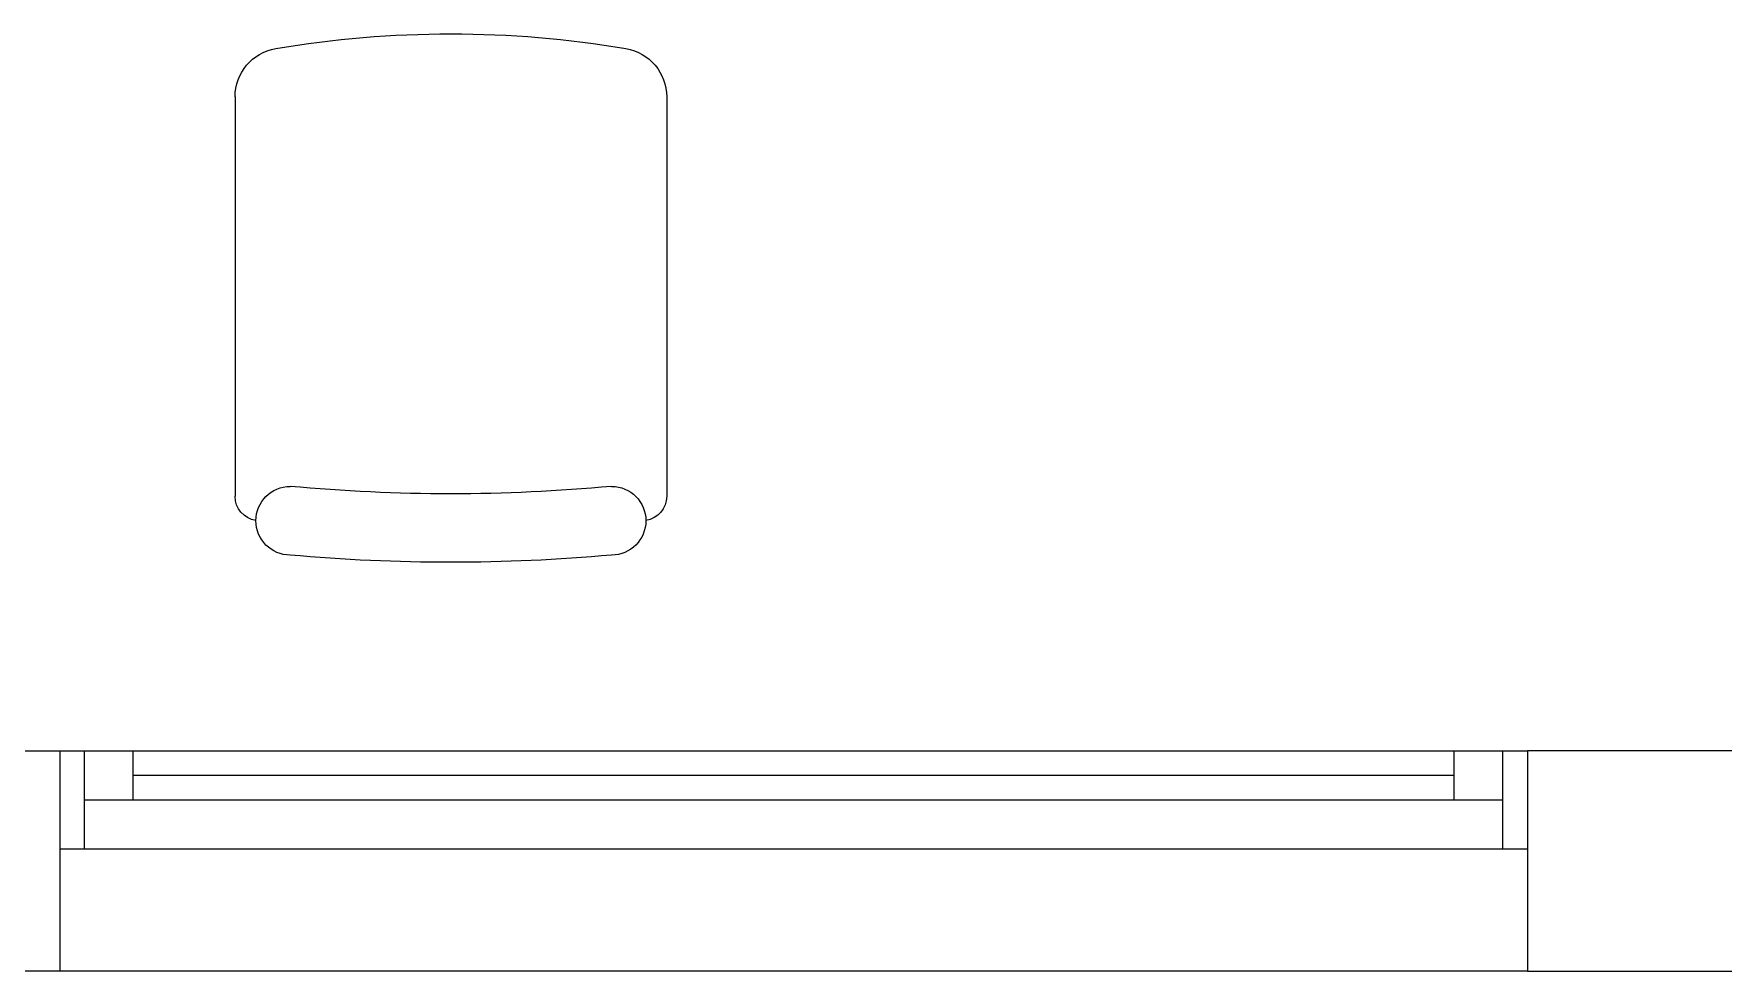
# Model space of a CAD drawing. Header units: metres. Extents: x -18745 to 220762, y -1579758 to -1356048.
# Drawn here: x 145002 to 146729, y -1471183 to -1470225 of the extents above; entities that cross this region are included whole.
import ezdxf

# ---------------------------------------------------------------- set-up
doc = ezdxf.new("R2010")
doc.units = ezdxf.units.M
doc.layers.get('0').update_dxf_attribs({"lineweight": 0})
for name, color, linetype, lineweight in [('A-100 - Copy$0$Aluminum', 8, 'Continuous', 0), ('A-100 - Copy$0$Medical Equipment and Furniture', 8, 'Continuous', 0), ('A-100 - Copy$0$Proj', 8, 'Continuous', 0), ('A-100 - Copy$0$Walls', 8, 'Continuous', 0)]:
    doc.layers.add(name, color=color, linetype=linetype, lineweight=lineweight)

# ---------------------------------------------------------------- blocks, each defined once
blk = doc.blocks.new('A-100 - Copy$0$GF21021-P')
for p, q in [((-0.2207, 0.4756), (-0.2207, 0.0675)), ((0.2205, 0.4756), (0.2205, 0.0675))]:
    blk.add_line(p, q)
for centre, radius, start, end in [((-0.0001, -0.5295), 1.0695, 80.3671, 99.6329), ((-0.1707, 0.4756), 0.05, 99.6329, 180), ((0.1705, 0.4756), 0.05, 0, 80.3671), ((-0.1643, 0.0425), 0.0351, 90, 270), ((0, 1.8467), 1.7767, 264.6946, 275.3053), ((0.1641, 0.0425), 0.0351, 270, 90), ((-0.1957, 0.0675), 0.025, 180, 261.4721), ((0.1955, 0.0675), 0.025, 278.5279, 0), ((0, 1.8314), 1.8314, 264.8532, 275.147)]:
    blk.add_arc(centre, radius, start, end)
blk = doc.blocks.new('A-100 - Copy')
at = {"layer": 'A-100 - Copy$0$Aluminum'}
for p, q in [((145028.7, -1470957.7), (146528.7, -1470957.7)), ((145053.7, -1471057.7), (145053.7, -1470957.7)), ((145103.7, -1471007.7), (145103.7, -1470957.7)), ((146453.7, -1471007.7), (146453.7, -1470957.7)), ((146503.7, -1471057.7), (146503.7, -1470957.7)), ((146453.7, -1470982.7), (145103.7, -1470982.7)), ((145053.7, -1471007.7), (146503.7, -1471007.7)), ((145028.7, -1471057.7), (146528.7, -1471057.7))]:
    blk.add_line(p, q, dxfattribs=at)
at = {"layer": 'A-100 - Copy$0$Proj'}
blk.add_line((146528.7, -1471182.7), (145028.7, -1471182.7), dxfattribs=at)
at = {"layer": 'A-100 - Copy$0$Walls'}
for p, q in [((143438.3, -1470957.7), (145028.7, -1470957.7)), ((145028.7, -1470957.7), (145028.7, -1471182.7)), ((148420.5, -1470957.7), (146528.7, -1470957.7)), ((146528.7, -1470957.7), (146528.7, -1471182.7)), ((145028.7, -1471182.7), (143438.3, -1471182.7)), ((146528.7, -1471182.7), (148645.5, -1471182.7))]:
    blk.add_line(p, q, dxfattribs=at)
at = {"layer": 'A-100 - Copy$0$Medical Equipment and Furniture', "xscale": -1000, "yscale": 1000, "zscale": 1000}
blk.add_blockref('A-100 - Copy$0$GF21021-P', (145428.2, -1470764.9, 0), dxfattribs=at)

msp = doc.modelspace()

# ---------------------------------------------------------------- block references
msp.add_blockref('A-100 - Copy', (0, 0))

doc.saveas('drawing.dxf')
